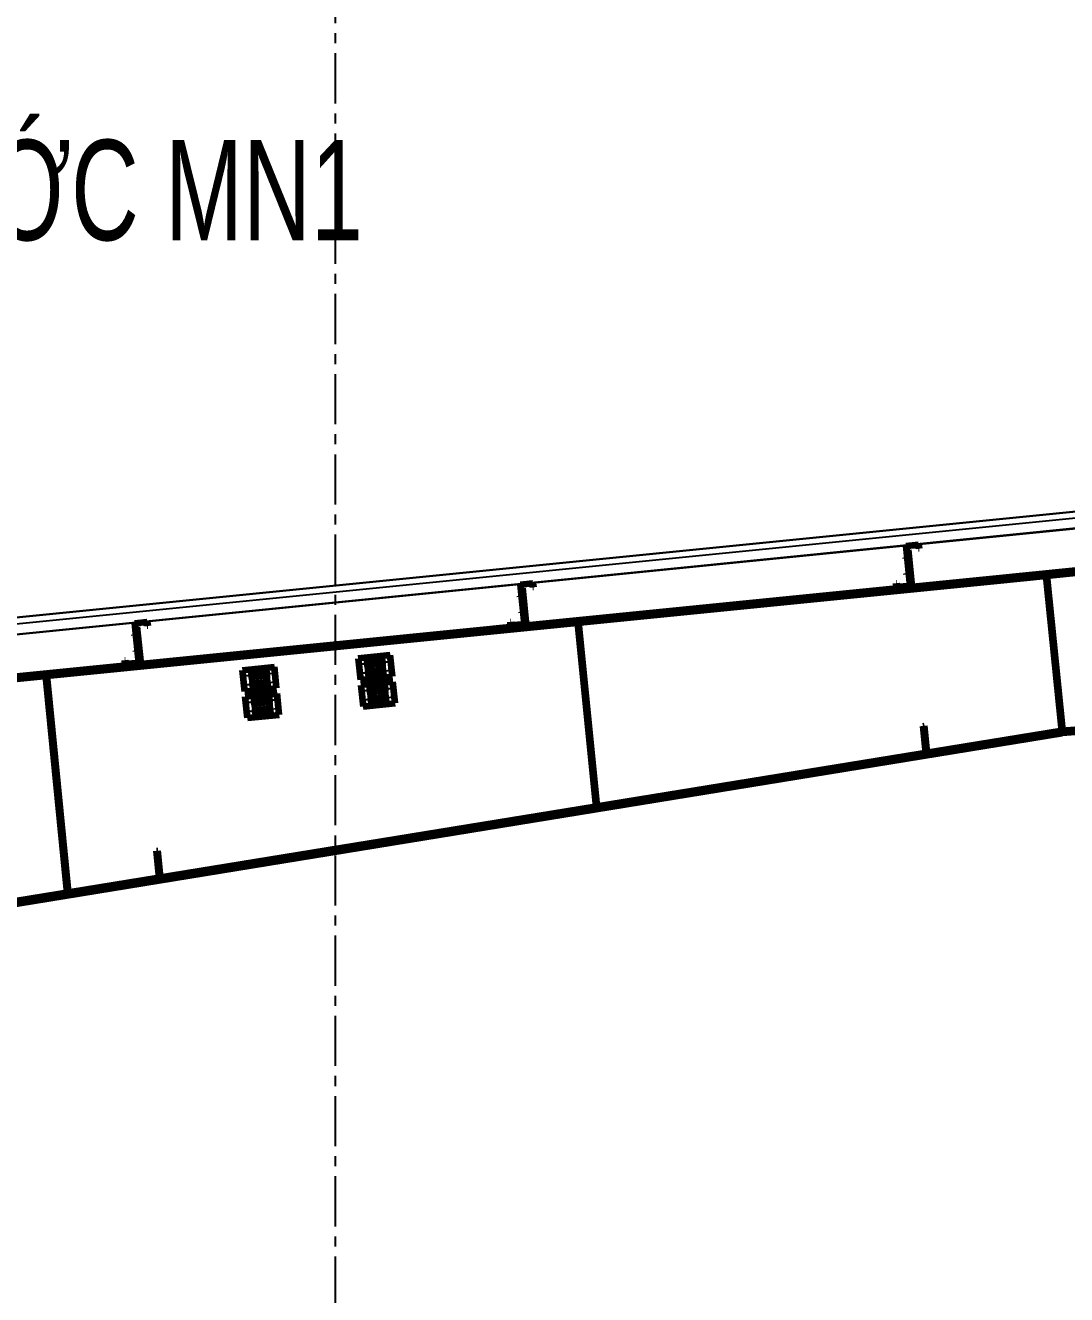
# Model space of a CAD drawing. Header units: inches. Extents: x 2 to 32666, y -5537 to 22.
# Drawn here: x 14374.05 to 14400.02, y -3823.71 to -3792.07 of the extents above; entities that cross this region are included whole.
import ezdxf

# ---------------------------------------------------------------- set-up
doc = ezdxf.new("R2010")
doc.units = ezdxf.units.IN
doc.header["$MEASUREMENT"] = 0
doc.linetypes.add('CENTER', pattern=[2, 1.25, -0.25, 0.25, -0.25])
for name, color, linetype in [('2', 2, 'Continuous'), ('3', 3, 'Continuous'), ('8', 8, 'Continuous'), ('Tim truc', 8, 'Continuous')]:
    doc.layers.add(name, color=color, linetype=linetype)
doc.styles.add('ST1H', font='vnshxh.shx', dxfattribs={"width": 0.7})

msp = doc.modelspace()

# ---------------------------------------------------------------- linework, layer by layer
at = {"layer": '2', "lineweight": 100}
for p, q in [((14439.1841, -3801.7688), (14398.1885, -3805.8683)), ((14439.1908, -3801.8351), (14398.1951, -3805.9346)), ((14396.019, -3805.0462), (14396.3308, -3805.015)), ((14396.1175, -3806.0313), (14396.019, -3805.0462)), ((14396.3218, -3805.026), (14396.0299, -3805.0552)), ((14396.1284, -3806.0403), (14396.0299, -3805.0552)), ((14396.0389, -3805.1453), (14396.0721, -3805.142)), ((14396.0721, -3805.142), (14396.165, -3806.0707)), ((14396.3216, -3805.0262), (14396.3308, -3805.015)), ((14396.3308, -3805.1155), (14396.3218, -3805.026)), ((14396.3308, -3805.015), (14396.3308, -3805.015)), ((14396.3308, -3805.015), (14396.3407, -3805.1145)), ((14396.3407, -3805.1145), (14396.3308, -3805.1155)), ((14396.0502, -3805.358), (14396.0591, -3805.347)), ((14398.1885, -3805.8683), (14352.9093, -3810.3962)), ((14398.1951, -3805.9346), (14352.9159, -3810.4626)), ((14386.4003, -3806.0081), (14386.7121, -3805.9769)), ((14386.4988, -3806.9932), (14386.4003, -3806.0081)), ((14386.7031, -3805.9878), (14386.4112, -3806.017)), ((14386.5098, -3807.0021), (14386.4112, -3806.017)), ((14386.4203, -3806.1071), (14386.4534, -3806.1038)), ((14386.4534, -3806.1038), (14386.5463, -3807.0325)), ((14386.7029, -3805.9881), (14386.7121, -3805.9769)), ((14386.7121, -3806.0774), (14386.7031, -3805.9878)), ((14386.7121, -3805.9769), (14386.7121, -3805.9769)), ((14386.7121, -3805.9769), (14386.722, -3806.0764)), ((14386.722, -3806.0764), (14386.7121, -3806.0774)), ((14395.7669, -3805.9759), (14395.7769, -3805.9749)), ((14395.7769, -3806.0754), (14395.7669, -3805.9759)), ((14395.7769, -3805.9749), (14395.7858, -3806.0645)), ((14396.1284, -3806.0403), (14395.7769, -3806.0754)), ((14395.7858, -3806.0645), (14396.1175, -3806.0313)), ((14396.1318, -3806.074), (14396.1284, -3806.0403)), ((14398.1951, -3805.9346), (14398.1885, -3805.8683)), ((14398.1951, -3805.9346), (14398.1885, -3805.8683)), ((14399.5052, -3805.8036), (14399.89, -3809.6511)), ((14399.9231, -3809.6478), (14399.5384, -3805.8003)), ((14386.4315, -3806.3199), (14386.4404, -3806.3089)), ((14376.7816, -3806.97), (14377.0934, -3806.9388)), ((14376.8801, -3807.9551), (14376.7816, -3806.97)), ((14377.0844, -3806.9498), (14376.7926, -3806.979)), ((14376.8911, -3807.964), (14376.7926, -3806.979)), ((14377.0842, -3806.95), (14377.0934, -3806.9388)), ((14377.0934, -3807.0393), (14377.0844, -3806.9498)), ((14377.0934, -3806.9388), (14377.0934, -3806.9388)), ((14377.0934, -3806.9388), (14377.1033, -3807.0383)), ((14377.1033, -3807.0383), (14377.0934, -3807.0393)), ((14386.1482, -3806.9378), (14386.1582, -3806.9368)), ((14386.1582, -3807.0373), (14386.1482, -3806.9378)), ((14386.1582, -3806.9368), (14386.1671, -3807.0263)), ((14386.5098, -3807.0021), (14386.1582, -3807.0373)), ((14386.1671, -3807.0263), (14386.4988, -3806.9932)), ((14386.5131, -3807.0358), (14386.5098, -3807.0021)), ((14387.8261, -3806.9715), (14388.2831, -3811.5412)), ((14388.3162, -3811.5368), (14387.8593, -3806.9682)), ((14376.8016, -3807.069), (14376.8347, -3807.0657)), ((14376.8128, -3807.2818), (14376.8217, -3807.2708)), ((14376.8347, -3807.0657), (14376.9276, -3807.9944)), ((14376.5295, -3807.8997), (14376.5395, -3807.8987)), ((14376.5395, -3807.9992), (14376.5295, -3807.8997)), ((14376.5395, -3807.8987), (14376.5484, -3807.9883)), ((14376.8911, -3807.964), (14376.5395, -3807.9992)), ((14376.5484, -3807.9883), (14376.8801, -3807.9551)), ((14376.8944, -3807.9977), (14376.8911, -3807.964)), ((14383.1515, -3807.774), (14382.3554, -3807.8536)), ((14382.3554, -3807.8536), (14382.4085, -3808.3843)), ((14383.032, -3807.9199), (14382.5014, -3807.973)), ((14382.5014, -3807.973), (14382.5053, -3808.0128)), ((14382.5053, -3808.0128), (14383.036, -3807.9598)), ((14382.6326, -3808.0127), (14382.6778, -3807.9956)), ((14382.8636, -3807.977), (14382.9112, -3807.9848)), ((14382.9486, -3808.0154), (14382.9112, -3807.9848)), ((14383.036, -3807.9598), (14383.032, -3807.9199)), ((14383.2045, -3808.3047), (14383.1515, -3807.774)), ((14375.098, -3813.6882), (14374.559, -3808.2983)), ((14375.131, -3813.6839), (14374.5921, -3808.2949)), ((14379.4701, -3808.1422), (14380.2661, -3808.0625)), ((14379.5232, -3808.6728), (14379.4701, -3808.1422)), ((14380.1467, -3808.2085), (14379.616, -3808.2616)), ((14379.616, -3808.2616), (14379.62, -3808.3014)), ((14379.62, -3808.3014), (14380.1507, -3808.2483)), ((14379.7473, -3808.3012), (14379.7167, -3808.3386)), ((14379.7473, -3808.3012), (14379.7925, -3808.2841)), ((14379.9782, -3808.2655), (14380.0259, -3808.2733)), ((14380.0633, -3808.3039), (14380.0259, -3808.2733)), ((14380.1507, -3808.2483), (14380.1467, -3808.2085)), ((14380.3192, -3808.5932), (14380.2661, -3808.0625)), ((14382.4085, -3808.3843), (14383.2045, -3808.3047)), ((14383.0546, -3808.1455), (14382.5239, -3808.1986)), ((14382.5239, -3808.1986), (14382.5279, -3808.2384)), ((14382.5279, -3808.2384), (14383.0586, -3808.1853)), ((14382.6326, -3808.0127), (14382.602, -3808.05)), ((14382.6113, -3808.1429), (14382.6487, -3808.1735)), ((14382.6487, -3808.1735), (14382.6964, -3808.1813)), ((14382.8821, -3808.1627), (14382.9273, -3808.1457)), ((14382.9273, -3808.1457), (14382.9579, -3808.1083)), ((14383.0586, -3808.1853), (14383.0546, -3808.1455)), ((14379.5232, -3808.6728), (14380.3192, -3808.5932)), ((14380.1693, -3808.434), (14379.6386, -3808.4871)), ((14379.6386, -3808.4871), (14379.6426, -3808.5269)), ((14379.6426, -3808.5269), (14380.1732, -3808.4738)), ((14379.726, -3808.4315), (14379.7634, -3808.4621)), ((14379.7634, -3808.4621), (14379.8111, -3808.4699)), ((14379.9968, -3808.4513), (14380.042, -3808.4342)), ((14380.042, -3808.4342), (14380.0726, -3808.3968)), ((14380.1732, -3808.4738), (14380.1693, -3808.434)), ((14383.2178, -3808.4374), (14382.4218, -3808.517)), ((14382.4218, -3808.517), (14382.4748, -3809.0477)), ((14383.0984, -3808.5833), (14382.5677, -3808.6364)), ((14382.5677, -3808.6364), (14382.5717, -3808.6762)), ((14382.5717, -3808.6762), (14383.1024, -3808.6231)), ((14382.9299, -3808.6404), (14382.9776, -3808.6482)), ((14383.1024, -3808.6231), (14383.0984, -3808.5833)), ((14383.2709, -3808.9681), (14383.2178, -3808.4374)), ((14379.5364, -3808.8055), (14380.3325, -3808.7259)), ((14379.5895, -3809.3362), (14379.5364, -3808.8055)), ((14380.2131, -3808.8718), (14379.6824, -3808.9249)), ((14379.6824, -3808.9249), (14379.6863, -3808.9647)), ((14379.6863, -3808.9647), (14380.217, -3808.9116)), ((14379.8136, -3808.9646), (14379.8588, -3808.9475)), ((14380.0446, -3808.9289), (14380.0922, -3808.9367)), ((14380.1296, -3808.9673), (14380.0922, -3808.9367)), ((14380.217, -3808.9116), (14380.2131, -3808.8718)), ((14380.3855, -3809.2566), (14380.3325, -3808.7259)), ((14383.1209, -3808.8088), (14382.5903, -3808.8619)), ((14382.5903, -3808.8619), (14382.5942, -3808.9017)), ((14382.5942, -3808.9017), (14383.1249, -3808.8487)), ((14382.699, -3808.676), (14382.6684, -3808.7134)), ((14382.6777, -3808.8063), (14382.7151, -3808.8369)), ((14382.699, -3808.676), (14382.7442, -3808.6589)), ((14382.7151, -3808.8369), (14382.7627, -3808.8447)), ((14382.9485, -3808.8261), (14382.9937, -3808.809)), ((14383.015, -3808.6787), (14382.9776, -3808.6482)), ((14382.9937, -3808.809), (14383.0243, -3808.7716)), ((14383.1249, -3808.8487), (14383.1209, -3808.8088)), ((14379.5895, -3809.3362), (14380.3855, -3809.2566)), ((14380.2356, -3809.0974), (14379.7049, -3809.1505)), ((14379.7049, -3809.1505), (14379.7089, -3809.1903)), ((14379.7089, -3809.1903), (14380.2396, -3809.1372)), ((14379.8136, -3808.9646), (14379.783, -3809.0019)), ((14379.7923, -3809.0948), (14379.8297, -3809.1254)), ((14379.8297, -3809.1254), (14379.8774, -3809.1332)), ((14380.0631, -3809.1146), (14380.1083, -3809.0975)), ((14380.1083, -3809.0975), (14380.1389, -3809.0602)), ((14380.2396, -3809.1372), (14380.2356, -3809.0974)), ((14382.4748, -3809.0477), (14383.2709, -3808.9681)), ((14396.4447, -3809.538), (14396.4779, -3809.5347)), ((14396.5111, -3810.2013), (14396.4447, -3809.538)), ((14396.5441, -3810.197), (14396.4779, -3809.5347)), ((14399.9066, -3809.6495), (14401.2362, -3809.55)), ((14362.5893, -3815.7262), (14399.9066, -3809.6495)), ((14362.6, -3815.792), (14399.9115, -3809.7159)), ((14362.6, -3815.792), (14399.9116, -3809.7162)), ((14399.89, -3809.6511), (14399.9061, -3809.6495)), ((14399.9077, -3809.6494), (14399.9231, -3809.6478)), ((14401.2412, -3809.6165), (14399.9115, -3809.7159)), ((14399.9116, -3809.7162), (14399.9173, -3809.7155)), ((14396.5111, -3810.2013), (14396.5276, -3810.1997)), ((14388.2831, -3811.5412), (14388.2997, -3811.5395)), ((14377.3263, -3812.6512), (14377.3594, -3812.6479)), ((14377.3926, -3813.3146), (14377.3263, -3812.6512)), ((14377.4257, -3813.3102), (14377.3594, -3812.6479)), ((14377.3926, -3813.3146), (14377.4092, -3813.3129)), ((14375.1146, -3813.6866), (14375.098, -3813.6882))]:
    msp.add_line(p, q, dxfattribs=at)
at = {"layer": '2', "lineweight": 0}
for p, q in [((14396.145, -3805.3351), (14395.9261, -3805.357)), ((14396.1119, -3805.3384), (14395.9261, -3805.357)), ((14396.1119, -3805.3384), (14395.9261, -3805.357)), ((14396.1119, -3805.3384), (14396.0488, -3805.3447)), ((14396.1119, -3805.3384), (14396.0488, -3805.3447)), ((14396.1676, -3805.7348), (14395.9487, -3805.7567)), ((14396.1848, -3805.7331), (14395.9659, -3805.755)), ((14396.1517, -3805.7364), (14395.9659, -3805.755)), ((14396.1517, -3805.7364), (14395.9659, -3805.755)), ((14386.5263, -3806.297), (14386.3074, -3806.3189)), ((14386.4932, -3806.3003), (14386.3074, -3806.3189)), ((14386.4932, -3806.3003), (14386.3074, -3806.3189)), ((14386.4932, -3806.3003), (14386.4302, -3806.3066)), ((14386.4932, -3806.3003), (14386.4302, -3806.3066)), ((14386.5661, -3806.695), (14386.3472, -3806.7169)), ((14386.533, -3806.6983), (14386.3472, -3806.7169)), ((14386.533, -3806.6983), (14386.3472, -3806.7169)), ((14386.533, -3806.6983), (14386.47, -3806.7046)), ((14386.533, -3806.6983), (14386.47, -3806.7046)), ((14376.9076, -3807.2589), (14376.6887, -3807.2808)), ((14376.8745, -3807.2622), (14376.6887, -3807.2808)), ((14376.8745, -3807.2622), (14376.6887, -3807.2808)), ((14376.8745, -3807.2622), (14376.8115, -3807.2685)), ((14376.8745, -3807.2622), (14376.8115, -3807.2685)), ((14376.9474, -3807.6569), (14376.7285, -3807.6788)), ((14376.9143, -3807.6602), (14376.7285, -3807.6788)), ((14376.9143, -3807.6602), (14376.7285, -3807.6788)), ((14376.9143, -3807.6602), (14376.8513, -3807.6665)), ((14376.9143, -3807.6602), (14376.8513, -3807.6665)), ((14382.717, -3807.9988), (14382.6889, -3808.0219)), ((14382.7518, -3807.9882), (14382.717, -3807.9988)), ((14382.9309, -3807.9703), (14382.7518, -3807.9882)), ((14382.8692, -3808.2578), (14382.8321, -3807.8863)), ((14382.9672, -3807.9738), (14382.9309, -3807.9703)), ((14382.9993, -3807.9909), (14382.9672, -3807.9738)), ((14383.0224, -3808.019), (14382.9993, -3807.9909)), ((14379.7037, -3808.3205), (14379.6866, -3808.3526)), ((14379.7319, -3808.2973), (14379.7037, -3808.3205)), ((14379.7667, -3808.2867), (14379.7319, -3808.2973)), ((14379.9458, -3808.2688), (14379.7667, -3808.2867)), ((14379.8841, -3808.5563), (14379.847, -3808.1849)), ((14379.982, -3808.2723), (14379.9458, -3808.2688)), ((14380.0142, -3808.2894), (14379.982, -3808.2723)), ((14380.0373, -3808.3175), (14380.0142, -3808.2894)), ((14380.048, -3808.3524), (14380.0373, -3808.3175)), ((14383.0364, -3808.0535), (14382.6649, -3808.0907)), ((14382.6717, -3808.0541), (14382.6682, -3808.0903)), ((14382.6682, -3808.0903), (14382.6788, -3808.1252)), ((14382.6682, -3808.0903), (14382.6682, -3808.0903)), ((14382.6889, -3808.0219), (14382.6717, -3808.0541)), ((14382.6788, -3808.1252), (14382.702, -3808.1533)), ((14382.702, -3808.1533), (14382.7341, -3808.1704)), ((14382.7341, -3808.1704), (14382.7704, -3808.1739)), ((14382.7704, -3808.1739), (14382.9495, -3808.156)), ((14382.9495, -3808.156), (14382.9843, -3808.1454)), ((14382.9843, -3808.1454), (14383.0124, -3808.1222)), ((14383.0124, -3808.1222), (14383.0296, -3808.0901)), ((14383.0331, -3808.0538), (14383.0224, -3808.019)), ((14383.0296, -3808.0901), (14383.0331, -3808.0538)), ((14383.0331, -3808.0538), (14383.0331, -3808.0538)), ((14380.0513, -3808.352), (14379.6798, -3808.3892)), ((14379.6866, -3808.3526), (14379.6831, -3808.3888)), ((14379.6831, -3808.3888), (14379.6937, -3808.4237)), ((14379.6831, -3808.3888), (14379.6831, -3808.3888)), ((14379.6937, -3808.4237), (14379.7169, -3808.4518)), ((14379.7169, -3808.4518), (14379.749, -3808.4689)), ((14379.749, -3808.4689), (14379.7853, -3808.4724)), ((14379.7853, -3808.4724), (14379.9644, -3808.4545)), ((14379.9644, -3808.4545), (14379.9992, -3808.4439)), ((14379.9992, -3808.4439), (14380.0273, -3808.4208)), ((14380.0273, -3808.4208), (14380.0444, -3808.3886)), ((14380.0444, -3808.3886), (14380.048, -3808.3524)), ((14380.048, -3808.3524), (14380.048, -3808.3524)), ((14382.9973, -3808.6336), (14382.8181, -3808.6515)), ((14382.9356, -3808.9212), (14382.8984, -3808.5497)), ((14383.0335, -3808.6371), (14382.9973, -3808.6336)), ((14383.0656, -3808.6543), (14383.0335, -3808.6371)), ((14379.833, -3808.95), (14379.7982, -3808.9607)), ((14380.0121, -3808.9321), (14379.833, -3808.95)), ((14379.9504, -3809.2197), (14379.9133, -3808.8482)), ((14380.0484, -3808.9357), (14380.0121, -3808.9321)), ((14380.0805, -3808.9528), (14380.0484, -3808.9357)), ((14380.1037, -3808.9809), (14380.0805, -3808.9528)), ((14383.1027, -3808.7169), (14382.7312, -3808.754)), ((14382.7381, -3808.7174), (14382.7346, -3808.7537)), ((14382.7346, -3808.7537), (14382.7452, -3808.7885)), ((14382.7346, -3808.7537), (14382.7346, -3808.7537)), ((14382.7552, -3808.6853), (14382.7381, -3808.7174)), ((14382.7452, -3808.7885), (14382.7683, -3808.8166)), ((14382.7833, -3808.6622), (14382.7552, -3808.6853)), ((14382.7683, -3808.8166), (14382.8005, -3808.8338)), ((14382.8181, -3808.6515), (14382.7833, -3808.6622)), ((14382.8005, -3808.8338), (14382.8367, -3808.8373)), ((14382.8367, -3808.8373), (14383.0158, -3808.8194)), ((14383.0158, -3808.8194), (14383.0507, -3808.8087)), ((14383.0507, -3808.8087), (14383.0788, -3808.7856)), ((14383.0888, -3808.6824), (14383.0656, -3808.6543)), ((14383.0788, -3808.7856), (14383.0959, -3808.7534)), ((14383.0994, -3808.7172), (14383.0888, -3808.6824)), ((14383.0959, -3808.7534), (14383.0994, -3808.7172)), ((14383.0994, -3808.7172), (14383.0994, -3808.7172)), ((14380.1176, -3809.0154), (14379.7461, -3809.0525)), ((14379.753, -3809.016), (14379.7495, -3809.0522)), ((14379.7495, -3809.0522), (14379.7601, -3809.087)), ((14379.7495, -3809.0522), (14379.7495, -3809.0522)), ((14379.7701, -3808.9838), (14379.753, -3809.016)), ((14379.7601, -3809.087), (14379.7832, -3809.1152)), ((14379.7982, -3808.9607), (14379.7701, -3808.9838)), ((14379.7832, -3809.1152), (14379.8154, -3809.1323)), ((14379.8154, -3809.1323), (14379.8516, -3809.1358)), ((14379.8516, -3809.1358), (14380.0307, -3809.1179)), ((14380.0307, -3809.1179), (14380.0655, -3809.1073)), ((14380.0655, -3809.1073), (14380.0937, -3809.0841)), ((14380.0937, -3809.0841), (14380.1108, -3809.052)), ((14380.1143, -3809.0157), (14380.1037, -3808.9809)), ((14380.1108, -3809.052), (14380.1143, -3809.0157)), ((14380.1143, -3809.0157), (14380.1143, -3809.0157))]:
    msp.add_line(p, q, dxfattribs=at)
at = {"layer": '2', "lineweight": 100}
for centre, start, end in [((14379.9875, -3808.3584), 335.7106, 35.7106), ((14382.6871, -3808.0884), 155.7106, 215.7106), ((14382.8728, -3808.0699), 335.7106, 35.7106), ((14379.8018, -3808.377), 155.7106, 215.7106), ((14382.7534, -3808.7518), 155.7106, 215.7106), ((14382.9392, -3808.7332), 335.7106, 35.7106), ((14379.8681, -3809.0403), 155.7106, 215.7106), ((14380.0538, -3809.0218), 335.7106, 35.7106)]:
    msp.add_arc(centre, 0.0933, start, end, dxfattribs=at)
at = {"layer": '3'}
for p, q in [((14351.8901, -3809.0142), (14599.0249, -3784.3006)), ((14351.8915, -3809.0274), (14599.0249, -3784.314)), ((14352.1961, -3809.4191), (14598.8045, -3784.7582)), ((14352.2163, -3809.4036), (14598.8152, -3784.7437))]:
    msp.add_line(p, q, dxfattribs=at)
at = {"layer": '8'}
msp.add_line((14351.9067, -3809.18), (14598.5226, -3784.5184), dxfattribs=at)
at = {"layer": 'Tim truc', "linetype": 'CENTER'}
msp.add_line((14381.7893, -3942.0137), (14381.7893, -3784.9102), dxfattribs=at)

# ---------------------------------------------------------------- texts
at = {"layer": '3', "style": 'ST1H', "width": 0.7}
msp.add_text('m¸ng n\xadíc mn1', height=2.5, dxfattribs=at).set_placement((14361.8261, -3797.4237))

doc.saveas('drawing.dxf')
